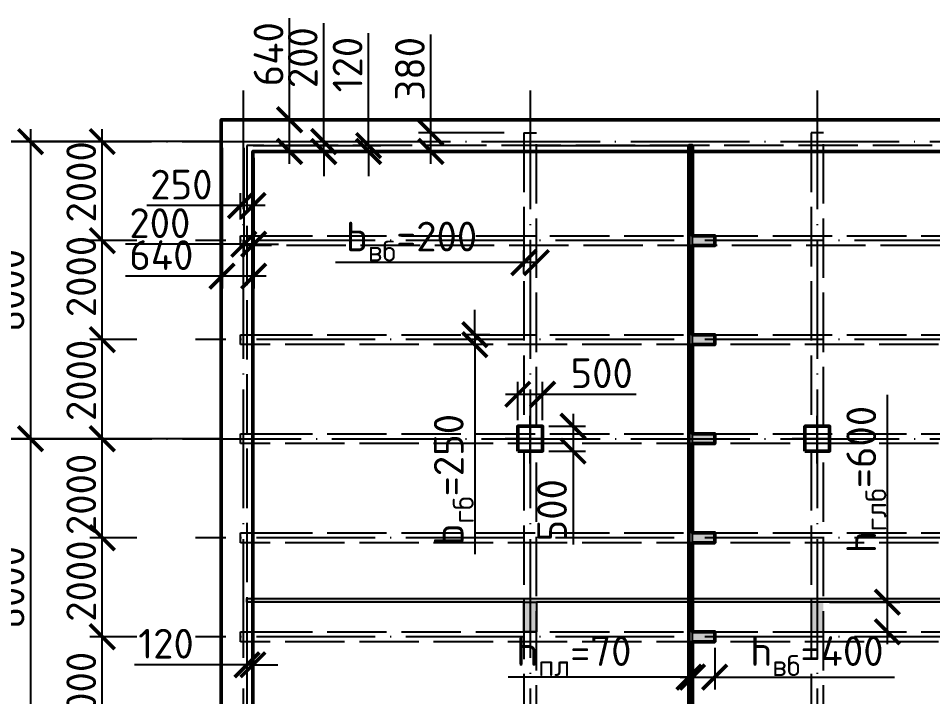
# Model space of a CAD drawing. Header units: millimetres. Extents: x -258556 to -95372, y 16759 to 83599.
# Drawn here: x -127939.7 to -127847.3, y 41875.4 to 41943.9 of the extents above; entities that cross this region are included whole.
import ezdxf

# ---------------------------------------------------------------- set-up
doc = ezdxf.new("R2010")
doc.units = ezdxf.units.MM
doc.header["$LTSCALE"] = 0.5
doc.linetypes.add('ACAD_ISO02W100', pattern=[15, 12, -3])
doc.linetypes.add('ACAD_ISO04W100', pattern=[30, 24, -3, 0, -3])
for name, color, linetype in [('оси', 7, 'ACAD_ISO04W100'), ('размеры', 7, 'Continuous'), ('тонкие', 7, 'Continuous'), ('Штриховка', 7, 'ACAD_ISO02W100')]:
    doc.layers.add(name, color=color, linetype=linetype)
doc.layers.add('ТОЛСТЫЕ', color=1, linetype='Continuous', lineweight=50)
doc.layers.add('ТОНКИЕе', color=7, linetype='Continuous', lineweight=25)
doc.styles.add('Наклонный3.5', font='isocpeur.ttf', dxfattribs={"height": 3})
doc.dimstyles.new('СТРОИТЕЛЬНЫЙ', dxfattribs={"dimtxt": 3.5, "dimasz": 2.5, "dimexe": 1.25, "dimexo": 0.625, "dimtad": 1, "dimdec": 0, "dimlfac": 100, "dimdsep": 46, "dimtxsty": 'Наклонный3.5', "dimblk1": 'ARCHTICK', "dimblk2": 'ARCHTICK', "dimsah": 1, "dimcen": 0, "dimdle": 1.25, "dimadec": 0, "dimazin": 0, "dimtfac": 0.75, "dimtdec": 0, "dimtmove": 0, "dimatfit": 3, "dimldrblk": 'ARCHTICK', "dimfxl": 1, "dimtolj": 1, "dimtzin": 0, "dimarcsym": 0})

# ---------------------------------------------------------------- blocks, each defined once
blk = doc.blocks.new('_ArchTick')
at = {"color": 0, "linetype": 'ByBlock', "const_width": 0.15}
blk.add_lwpolyline([(-0.5, -0.5), (0.5, 0.5)], dxfattribs=at)
blk = doc.blocks.new('*D610')
at = {"layer": 'Defpoints', "color": 0, "transparency": 16777216}
for p in [(-127898.033, 41932.331), (-127890.008, 41932.331), (-127890.008, 41930.431)]:
    blk.add_point(p, dxfattribs=at)
at = {"layer": 'размеры', "color": 0, "lineweight": -2, "transparency": 16777216}
for p, q in [((-127898.033, 41932.331), (-127898.033, 41942.256)), ((-127890.633, 41932.331), (-127899.283, 41932.331)), ((-127898.033, 41929.181), (-127898.033, 41932.331)), ((-127890.633, 41930.431), (-127899.283, 41930.431))]:
    blk.add_line(p, q, dxfattribs=at)
at = {"layer": 'размеры', "color": 0, "lineweight": -2, "transparency": 16777216, "xscale": 2.5, "yscale": 2.5, "zscale": 2.5}
for p, rotation in [((-127898.033, 41932.331), 90), ((-127898.033, 41930.431), 270)]:
    blk.add_blockref('_ArchTick', p, dxfattribs=dict(at, rotation=rotation))
at = {"layer": 'размеры', "color": 0, "transparency": 16777216, "insert": (-127900.158, 41938.781), "char_height": 3, "attachment_point": 5, "rotation": 90, "style": 'Наклонный3.5'}
blk.add_mtext('\\A1;380', dxfattribs=at)
blk = doc.blocks.new('*D611')
at = {"layer": 'Defpoints', "color": 0, "transparency": 16777216}
for p in [(-127919.208, 41933.631), (-127912.306, 41933.631), (-127916.008, 41930.431)]:
    blk.add_point(p, dxfattribs=at)
at = {"layer": 'размеры', "color": 0, "lineweight": -2, "transparency": 16777216}
for p, q in [((-127912.306, 41933.631), (-127912.306, 41943.881)), ((-127918.583, 41933.631), (-127911.056, 41933.631)), ((-127912.306, 41929.181), (-127912.306, 41933.631)), ((-127915.383, 41930.431), (-127911.056, 41930.431))]:
    blk.add_line(p, q, dxfattribs=at)
at = {"layer": 'размеры', "color": 0, "lineweight": -2, "transparency": 16777216, "xscale": 2.5, "yscale": 2.5, "zscale": 2.5}
for p, rotation in [((-127912.306, 41933.631), 90), ((-127912.306, 41930.431), 270)]:
    blk.add_blockref('_ArchTick', p, dxfattribs=dict(at, rotation=rotation))
at = {"layer": 'размеры', "color": 0, "transparency": 16777216, "insert": (-127914.431, 41940.256), "char_height": 3, "attachment_point": 5, "rotation": 90, "style": 'Наклонный3.5'}
blk.add_mtext('\\A1;640', dxfattribs=at)
blk = doc.blocks.new('*D612')
at = {"layer": 'Defpoints', "color": 0, "transparency": 16777216}
for p in [(-127917.008, 41931.431), (-127908.854, 41931.431), (-127915.696, 41930.431)]:
    blk.add_point(p, dxfattribs=at)
at = {"layer": 'размеры', "color": 0, "lineweight": -2, "transparency": 16777216}
for p, q in [((-127908.854, 41931.431), (-127908.854, 41943.381)), ((-127916.383, 41931.431), (-127907.604, 41931.431)), ((-127908.854, 41930.431), (-127908.854, 41931.431)), ((-127915.071, 41930.431), (-127907.604, 41930.431)), ((-127908.854, 41930.431), (-127908.854, 41927.931))]:
    blk.add_line(p, q, dxfattribs=at)
at = {"layer": 'размеры', "color": 0, "lineweight": -2, "transparency": 16777216, "xscale": 2.5, "yscale": 2.5, "zscale": 2.5}
for p, rotation in [((-127908.854, 41931.431), 270), ((-127908.854, 41930.431), 90)]:
    blk.add_blockref('_ArchTick', p, dxfattribs=dict(at, rotation=rotation))
at = {"layer": 'размеры', "color": 0, "transparency": 16777216, "insert": (-127910.979, 41939.906), "char_height": 3, "attachment_point": 5, "rotation": 90, "style": 'Наклонный3.5'}
blk.add_mtext('\\A1;200', dxfattribs=at)
blk = doc.blocks.new('*D613')
at = {"layer": 'Defpoints', "color": 0, "transparency": 16777216}
for p in [(-127917.258, 41924.961), (-127917.258, 41922.931), (-127916.008, 41922.931)]:
    blk.add_point(p, dxfattribs=at)
at = {"layer": 'размеры', "color": 0, "lineweight": -2, "transparency": 16777216}
for p, q in [((-127917.258, 41923.556), (-127917.258, 41926.211)), ((-127916.008, 41923.556), (-127916.008, 41926.211)), ((-127917.258, 41924.961), (-127926.708, 41924.961)), ((-127914.758, 41924.961), (-127917.258, 41924.961))]:
    blk.add_line(p, q, dxfattribs=at)
at = {"layer": 'размеры', "color": 0, "lineweight": -2, "transparency": 16777216, "xscale": 2.5, "yscale": 2.5, "zscale": 2.5, "rotation": 180}
blk.add_blockref('_ArchTick', (-127917.258, 41924.961), dxfattribs=at)
at = {"layer": 'размеры', "color": 0, "lineweight": -2, "transparency": 16777216, "xscale": 2.5, "yscale": 2.5, "zscale": 2.5}
blk.add_blockref('_ArchTick', (-127916.008, 41924.961), dxfattribs=at)
at = {"layer": 'размеры', "color": 0, "transparency": 16777216, "insert": (-127923.233, 41927.086), "char_height": 3, "attachment_point": 5, "style": 'Наклонный3.5'}
blk.add_mtext('\\A1;250', dxfattribs=at)
blk = doc.blocks.new('*D614')
at = {"layer": 'Defpoints', "color": 0, "transparency": 16777216}
for p in [(-127916.932, 41931.431), (-127915.932, 41930.431), (-127916.932, 41921.07)]:
    blk.add_point(p, dxfattribs=at)
at = {"layer": 'размеры', "color": 0, "lineweight": -2, "transparency": 16777216}
for p, q in [((-127916.932, 41930.806), (-127916.932, 41919.82)), ((-127915.932, 41929.806), (-127915.932, 41919.82)), ((-127916.932, 41921.07), (-127928.882, 41921.07)), ((-127915.932, 41921.07), (-127916.932, 41921.07)), ((-127915.932, 41921.07), (-127913.432, 41921.07))]:
    blk.add_line(p, q, dxfattribs=at)
at = {"layer": 'размеры', "color": 0, "lineweight": -2, "transparency": 16777216, "xscale": 2.5, "yscale": 2.5, "zscale": 2.5}
blk.add_blockref('_ArchTick', (-127916.932, 41921.07), dxfattribs=at)
at = {"layer": 'размеры', "color": 0, "lineweight": -2, "transparency": 16777216, "xscale": 2.5, "yscale": 2.5, "zscale": 2.5, "rotation": 180}
blk.add_blockref('_ArchTick', (-127915.932, 41921.07), dxfattribs=at)
at = {"layer": 'размеры', "color": 0, "transparency": 16777216, "insert": (-127925.407, 41923.195), "char_height": 3, "attachment_point": 5, "style": 'Наклонный3.5'}
blk.add_mtext('\\A1;200', dxfattribs=at)
blk = doc.blocks.new('*D615')
at = {"layer": 'Defpoints', "color": 0, "transparency": 16777216}
for p in [(-127919.132, 41931.431), (-127915.932, 41930.431), (-127919.132, 41917.842)]:
    blk.add_point(p, dxfattribs=at)
at = {"layer": 'размеры', "color": 0, "lineweight": -2, "transparency": 16777216}
for p, q in [((-127919.132, 41930.806), (-127919.132, 41916.592)), ((-127915.932, 41929.806), (-127915.932, 41916.592)), ((-127919.132, 41917.842), (-127928.882, 41917.842)), ((-127914.682, 41917.842), (-127919.132, 41917.842))]:
    blk.add_line(p, q, dxfattribs=at)
at = {"layer": 'размеры', "color": 0, "lineweight": -2, "transparency": 16777216, "xscale": 2.5, "yscale": 2.5, "zscale": 2.5, "rotation": 180}
blk.add_blockref('_ArchTick', (-127919.132, 41917.842), dxfattribs=at)
at = {"layer": 'размеры', "color": 0, "lineweight": -2, "transparency": 16777216, "xscale": 2.5, "yscale": 2.5, "zscale": 2.5}
blk.add_blockref('_ArchTick', (-127915.932, 41917.842), dxfattribs=at)
at = {"layer": 'размеры', "color": 0, "transparency": 16777216, "insert": (-127925.257, 41919.967), "char_height": 3, "attachment_point": 5, "style": 'Наклонный3.5'}
blk.add_mtext('\\A1;640', dxfattribs=at)
blk = doc.blocks.new('*D616')
at = {"layer": 'Defpoints', "color": 0, "transparency": 16777216}
for p in [(-127886.758, 41905.92), (-127889.258, 41902.681), (-127886.758, 41902.681)]:
    blk.add_point(p, dxfattribs=at)
at = {"layer": 'размеры', "color": 0, "lineweight": -2, "transparency": 16777216}
for p, q in [((-127889.258, 41903.306), (-127889.258, 41907.17)), ((-127886.758, 41903.306), (-127886.758, 41907.17)), ((-127890.508, 41905.92), (-127886.758, 41905.92)), ((-127886.758, 41905.92), (-127877.308, 41905.92))]:
    blk.add_line(p, q, dxfattribs=at)
at = {"layer": 'размеры', "color": 0, "lineweight": -2, "transparency": 16777216, "xscale": 2.5, "yscale": 2.5, "zscale": 2.5, "rotation": 180}
blk.add_blockref('_ArchTick', (-127889.258, 41905.92), dxfattribs=at)
at = {"layer": 'размеры', "color": 0, "lineweight": -2, "transparency": 16777216, "xscale": 2.5, "yscale": 2.5, "zscale": 2.5}
blk.add_blockref('_ArchTick', (-127886.758, 41905.92), dxfattribs=at)
at = {"layer": 'размеры', "color": 0, "transparency": 16777216, "insert": (-127880.783, 41908.045), "char_height": 3, "attachment_point": 5, "style": 'Наклонный3.5'}
blk.add_mtext('\\A1;500', dxfattribs=at)
blk = doc.blocks.new('*D617')
at = {"layer": 'Defpoints', "color": 0, "transparency": 16777216}
for p in [(-127886.758, 41902.681), (-127886.758, 41900.181), (-127883.671, 41900.181)]:
    blk.add_point(p, dxfattribs=at)
at = {"layer": 'размеры', "color": 0, "lineweight": -2, "transparency": 16777216}
for p, q in [((-127883.671, 41903.931), (-127883.671, 41900.181)), ((-127886.133, 41902.681), (-127882.421, 41902.681)), ((-127886.133, 41900.181), (-127882.421, 41900.181)), ((-127883.671, 41900.181), (-127883.671, 41890.731))]:
    blk.add_line(p, q, dxfattribs=at)
at = {"layer": 'размеры', "color": 0, "lineweight": -2, "transparency": 16777216, "xscale": 2.5, "yscale": 2.5, "zscale": 2.5}
for p, rotation in [((-127883.671, 41902.681), 90), ((-127883.671, 41900.181), 270)]:
    blk.add_blockref('_ArchTick', p, dxfattribs=dict(at, rotation=rotation))
at = {"layer": 'размеры', "color": 0, "transparency": 16777216, "insert": (-127885.796, 41894.206), "char_height": 3, "attachment_point": 5, "rotation": 90, "style": 'Наклонный3.5'}
blk.add_mtext('\\A1;500', dxfattribs=at)
blk = doc.blocks.new('*D623')
at = {"layer": 'Defpoints', "color": 0, "transparency": 16777216}
for p in [(-127948.318, 41931.431), (-127948.313, 41901.431), (-127938.469, 41901.431)]:
    blk.add_point(p, dxfattribs=at)
at = {"layer": 'размеры', "color": 0, "lineweight": -2, "transparency": 16777216}
for p, q in [((-127938.469, 41932.681), (-127938.469, 41900.181)), ((-127947.693, 41931.431), (-127937.219, 41931.431)), ((-127947.688, 41901.431), (-127937.219, 41901.431))]:
    blk.add_line(p, q, dxfattribs=at)
at = {"layer": 'размеры', "color": 0, "lineweight": -2, "transparency": 16777216, "xscale": 2.5, "yscale": 2.5, "zscale": 2.5}
for p, rotation in [((-127938.469, 41931.431), 90), ((-127938.469, 41901.431), 270)]:
    blk.add_blockref('_ArchTick', p, dxfattribs=dict(at, rotation=rotation))
at = {"layer": 'размеры', "color": 0, "transparency": 16777216, "insert": (-127940.594, 41916.431), "char_height": 3, "attachment_point": 5, "rotation": 90, "style": 'Наклонный3.5'}
blk.add_mtext('\\A1;6000', dxfattribs=at)
blk = doc.blocks.new('*D624')
at = {"layer": 'Defpoints', "color": 0, "transparency": 16777216}
for p in [(-127948.313, 41901.431), (-127948.311, 41871.431), (-127938.469, 41871.431)]:
    blk.add_point(p, dxfattribs=at)
at = {"layer": 'размеры', "color": 0, "lineweight": -2, "transparency": 16777216}
for p, q in [((-127938.469, 41902.681), (-127938.469, 41870.181)), ((-127947.688, 41901.431), (-127937.219, 41901.431)), ((-127947.686, 41871.431), (-127937.219, 41871.431))]:
    blk.add_line(p, q, dxfattribs=at)
at = {"layer": 'размеры', "color": 0, "lineweight": -2, "transparency": 16777216, "xscale": 2.5, "yscale": 2.5, "zscale": 2.5}
for p, rotation in [((-127938.469, 41901.431), 90), ((-127938.469, 41871.431), 270)]:
    blk.add_blockref('_ArchTick', p, dxfattribs=dict(at, rotation=rotation))
at = {"layer": 'размеры', "color": 0, "transparency": 16777216, "insert": (-127940.594, 41886.431), "char_height": 3, "attachment_point": 5, "rotation": 90, "style": 'Наклонный3.5'}
blk.add_mtext('\\A1;6000', dxfattribs=at)
blk = doc.blocks.new('*D627')
at = {"layer": 'Defpoints', "color": 0, "transparency": 16777216}
for p in [(-127887.383, 41919.209), (-127888.633, 41917.506), (-127887.383, 41917.506)]:
    blk.add_point(p, dxfattribs=at)
at = {"layer": 'размеры', "color": 0, "lineweight": -2, "transparency": 16777216}
for p, q in [((-127888.633, 41918.131), (-127888.633, 41920.459)), ((-127887.383, 41918.131), (-127887.383, 41920.459)), ((-127888.633, 41919.209), (-127907.658, 41919.209)), ((-127887.383, 41919.209), (-127889.883, 41919.209))]:
    blk.add_line(p, q, dxfattribs=at)
at = {"layer": 'размеры', "color": 0, "lineweight": -2, "transparency": 16777216, "xscale": 2.5, "yscale": 2.5, "zscale": 2.5, "rotation": 180}
blk.add_blockref('_ArchTick', (-127888.633, 41919.209), dxfattribs=at)
at = {"layer": 'размеры', "color": 0, "lineweight": -2, "transparency": 16777216, "xscale": 2.5, "yscale": 2.5, "zscale": 2.5}
blk.add_blockref('_ArchTick', (-127887.383, 41919.209), dxfattribs=at)
at = {"layer": 'размеры', "color": 0, "transparency": 16777216, "insert": (-127899.983, 41921.334), "char_height": 3, "attachment_point": 5, "style": 'Наклонный3.5'}
blk.add_mtext('\\A1;b{\\H0.7x;\\S^ вб;}=200', dxfattribs=at)
blk = doc.blocks.new('*D628')
at = {"layer": 'Defpoints', "color": 0, "transparency": 16777216}
for p in [(-127893.593, 41911.931), (-127891.468, 41911.931), (-127891.468, 41910.931)]:
    blk.add_point(p, dxfattribs=at)
at = {"layer": 'размеры', "color": 0, "lineweight": -2, "transparency": 16777216}
for p, q in [((-127893.593, 41911.931), (-127893.593, 41914.431)), ((-127892.093, 41911.931), (-127894.843, 41911.931)), ((-127893.593, 41911.931), (-127893.593, 41910.931)), ((-127892.093, 41910.931), (-127894.843, 41910.931)), ((-127893.593, 41910.931), (-127893.593, 41889.785))]:
    blk.add_line(p, q, dxfattribs=at)
at = {"layer": 'размеры', "color": 0, "lineweight": -2, "transparency": 16777216, "xscale": 2.5, "yscale": 2.5, "zscale": 2.5}
for p, rotation in [((-127893.593, 41911.931), 270), ((-127893.593, 41910.931), 90)]:
    blk.add_blockref('_ArchTick', p, dxfattribs=dict(at, rotation=rotation))
at = {"layer": 'размеры', "color": 0, "transparency": 16777216, "insert": (-127895.718, 41897.285), "char_height": 3, "attachment_point": 5, "rotation": 90, "style": 'Наклонный3.5'}
blk.add_mtext('\\A1;b{\\H0.7x;\\S^ гб;}=250', dxfattribs=at)
blk = doc.blocks.new('*D629')
at = {"layer": 'Defpoints', "color": 0, "transparency": 16777216}
for p in [(-127871.616, 41880.931), (-127869.366, 41880.931), (-127869.366, 41877.35)]:
    blk.add_point(p, dxfattribs=at)
at = {"layer": 'размеры', "color": 0, "lineweight": -2, "transparency": 16777216}
for p, q in [((-127871.616, 41880.306), (-127871.616, 41876.1)), ((-127869.366, 41880.306), (-127869.366, 41876.1)), ((-127872.866, 41877.35), (-127869.366, 41877.35)), ((-127869.366, 41877.35), (-127851.216, 41877.35))]:
    blk.add_line(p, q, dxfattribs=at)
at = {"layer": 'размеры', "color": 0, "lineweight": -2, "transparency": 16777216, "xscale": 2.5, "yscale": 2.5, "zscale": 2.5, "rotation": 180}
blk.add_blockref('_ArchTick', (-127871.616, 41877.35), dxfattribs=at)
at = {"layer": 'размеры', "color": 0, "lineweight": -2, "transparency": 16777216, "xscale": 2.5, "yscale": 2.5, "zscale": 2.5}
blk.add_blockref('_ArchTick', (-127869.366, 41877.35), dxfattribs=at)
at = {"layer": 'размеры', "color": 0, "transparency": 16777216, "insert": (-127859.041, 41879.475), "char_height": 3, "attachment_point": 5, "style": 'Наклонный3.5'}
blk.add_mtext('\\A1;h{\\H0.7x;\\S^ вб;}=400', dxfattribs=at)
blk = doc.blocks.new('*D630')
at = {"layer": 'Defpoints', "color": 0, "transparency": 16777216}
for p in [(-127871.966, 41877.35), (-127871.966, 41877.35), (-127871.616, 41877.35)]:
    blk.add_point(p, dxfattribs=at)
at = {"layer": 'размеры', "color": 0, "lineweight": -2, "transparency": 16777216}
for p, q in [((-127871.966, 41877.975), (-127871.966, 41878.6)), ((-127871.616, 41877.975), (-127871.616, 41878.6)), ((-127871.966, 41877.35), (-127890.216, 41877.35)), ((-127871.616, 41877.35), (-127871.966, 41877.35)), ((-127871.616, 41877.35), (-127869.116, 41877.35))]:
    blk.add_line(p, q, dxfattribs=at)
at = {"layer": 'размеры', "color": 0, "lineweight": -2, "transparency": 16777216, "xscale": 2.5, "yscale": 2.5, "zscale": 2.5}
blk.add_blockref('_ArchTick', (-127871.966, 41877.35), dxfattribs=at)
at = {"layer": 'размеры', "color": 0, "lineweight": -2, "transparency": 16777216, "xscale": 2.5, "yscale": 2.5, "zscale": 2.5, "rotation": 180}
blk.add_blockref('_ArchTick', (-127871.616, 41877.35), dxfattribs=at)
at = {"layer": 'размеры', "color": 0, "transparency": 16777216, "insert": (-127883.591, 41879.475), "char_height": 3, "attachment_point": 5, "style": 'Наклонный3.5'}
blk.add_mtext('\\A1;h{\\H0.7x;\\S^ пл;}=70', dxfattribs=at)
blk = doc.blocks.new('*D631')
at = {"layer": 'Defpoints', "color": 0, "transparency": 16777216}
for p in [(-127931.223, 41881.431), (-127929.721, 41881.431), (-127927.114, 41871.431)]:
    blk.add_point(p, dxfattribs=at)
at = {"layer": 'размеры', "color": 0, "lineweight": -2, "transparency": 16777216}
for p, q in [((-127931.223, 41870.181), (-127931.223, 41882.681)), ((-127930.346, 41881.431), (-127932.473, 41881.431)), ((-127927.739, 41871.431), (-127932.473, 41871.431))]:
    blk.add_line(p, q, dxfattribs=at)
at = {"layer": 'размеры', "color": 0, "lineweight": -2, "transparency": 16777216, "xscale": 2.5, "yscale": 2.5, "zscale": 2.5}
for p, rotation in [((-127931.223, 41881.431), 90), ((-127931.223, 41871.431), 270)]:
    blk.add_blockref('_ArchTick', p, dxfattribs=dict(at, rotation=rotation))
at = {"layer": 'размеры', "color": 0, "transparency": 16777216, "insert": (-127933.348, 41875.806), "char_height": 3, "attachment_point": 5, "rotation": 90, "style": 'Наклонный3.5'}
blk.add_mtext('\\A1;2000', dxfattribs=at)
blk = doc.blocks.new('*D632')
at = {"layer": 'Defpoints', "color": 0, "transparency": 16777216}
for p in [(-127931.223, 41891.431), (-127929.721, 41891.431), (-127927.114, 41881.431)]:
    blk.add_point(p, dxfattribs=at)
at = {"layer": 'размеры', "color": 0, "lineweight": -2, "transparency": 16777216}
for p, q in [((-127931.223, 41880.181), (-127931.223, 41892.681)), ((-127930.346, 41891.431), (-127932.473, 41891.431)), ((-127927.739, 41881.431), (-127932.473, 41881.431))]:
    blk.add_line(p, q, dxfattribs=at)
at = {"layer": 'размеры', "color": 0, "lineweight": -2, "transparency": 16777216, "xscale": 2.5, "yscale": 2.5, "zscale": 2.5}
for p, rotation in [((-127931.223, 41891.431), 90), ((-127931.223, 41881.431), 270)]:
    blk.add_blockref('_ArchTick', p, dxfattribs=dict(at, rotation=rotation))
at = {"layer": 'размеры', "color": 0, "transparency": 16777216, "insert": (-127933.348, 41887.055), "char_height": 3, "attachment_point": 5, "rotation": 90, "style": 'Наклонный3.5'}
blk.add_mtext('\\A1;2000', dxfattribs=at)
blk = doc.blocks.new('*D633')
at = {"layer": 'Defpoints', "color": 0, "transparency": 16777216}
for p in [(-127931.223, 41901.431), (-127929.721, 41901.431), (-127927.114, 41891.431)]:
    blk.add_point(p, dxfattribs=at)
at = {"layer": 'размеры', "color": 0, "lineweight": -2, "transparency": 16777216}
for p, q in [((-127931.223, 41890.181), (-127931.223, 41902.681)), ((-127930.346, 41901.431), (-127932.473, 41901.431)), ((-127927.739, 41891.431), (-127932.473, 41891.431))]:
    blk.add_line(p, q, dxfattribs=at)
at = {"layer": 'размеры', "color": 0, "lineweight": -2, "transparency": 16777216, "xscale": 2.5, "yscale": 2.5, "zscale": 2.5}
for p, rotation in [((-127931.223, 41901.431), 90), ((-127931.223, 41891.431), 270)]:
    blk.add_blockref('_ArchTick', p, dxfattribs=dict(at, rotation=rotation))
at = {"layer": 'размеры', "color": 0, "transparency": 16777216, "insert": (-127933.348, 41895.806), "char_height": 3, "attachment_point": 5, "rotation": 90, "style": 'Наклонный3.5'}
blk.add_mtext('\\A1;2000', dxfattribs=at)
blk = doc.blocks.new('*D634')
at = {"layer": 'Defpoints', "color": 0, "transparency": 16777216}
for p in [(-127931.223, 41911.431), (-127929.721, 41911.431), (-127927.114, 41901.431)]:
    blk.add_point(p, dxfattribs=at)
at = {"layer": 'размеры', "color": 0, "lineweight": -2, "transparency": 16777216}
for p, q in [((-127931.223, 41900.181), (-127931.223, 41912.681)), ((-127930.346, 41911.431), (-127932.473, 41911.431)), ((-127927.739, 41901.431), (-127932.473, 41901.431))]:
    blk.add_line(p, q, dxfattribs=at)
at = {"layer": 'размеры', "color": 0, "lineweight": -2, "transparency": 16777216, "xscale": 2.5, "yscale": 2.5, "zscale": 2.5}
for p, rotation in [((-127931.223, 41911.431), 90), ((-127931.223, 41901.431), 270)]:
    blk.add_blockref('_ArchTick', p, dxfattribs=dict(at, rotation=rotation))
at = {"layer": 'размеры', "color": 0, "transparency": 16777216, "insert": (-127933.348, 41907.319), "char_height": 3, "attachment_point": 5, "rotation": 90, "style": 'Наклонный3.5'}
blk.add_mtext('\\A1;2000', dxfattribs=at)
blk = doc.blocks.new('*D635')
at = {"layer": 'Defpoints', "color": 0, "transparency": 16777216}
for p in [(-127931.223, 41921.431), (-127929.721, 41921.431), (-127927.114, 41911.431)]:
    blk.add_point(p, dxfattribs=at)
at = {"layer": 'размеры', "color": 0, "lineweight": -2, "transparency": 16777216}
for p, q in [((-127931.223, 41910.181), (-127931.223, 41922.681)), ((-127930.346, 41921.431), (-127932.473, 41921.431)), ((-127927.739, 41911.431), (-127932.473, 41911.431))]:
    blk.add_line(p, q, dxfattribs=at)
at = {"layer": 'размеры', "color": 0, "lineweight": -2, "transparency": 16777216, "xscale": 2.5, "yscale": 2.5, "zscale": 2.5}
for p, rotation in [((-127931.223, 41921.431), 90), ((-127931.223, 41911.431), 270)]:
    blk.add_blockref('_ArchTick', p, dxfattribs=dict(at, rotation=rotation))
at = {"layer": 'размеры', "color": 0, "transparency": 16777216, "insert": (-127933.348, 41917.807), "char_height": 3, "attachment_point": 5, "rotation": 90, "style": 'Наклонный3.5'}
blk.add_mtext('\\A1;2000', dxfattribs=at)
blk = doc.blocks.new('*D636')
at = {"layer": 'Defpoints', "color": 0, "transparency": 16777216}
for p in [(-127931.223, 41931.431), (-127929.721, 41931.431), (-127927.114, 41921.431)]:
    blk.add_point(p, dxfattribs=at)
at = {"layer": 'размеры', "color": 0, "lineweight": -2, "transparency": 16777216}
for p, q in [((-127931.223, 41920.181), (-127931.223, 41932.681)), ((-127930.346, 41931.431), (-127932.473, 41931.431)), ((-127927.739, 41921.431), (-127932.473, 41921.431))]:
    blk.add_line(p, q, dxfattribs=at)
at = {"layer": 'размеры', "color": 0, "lineweight": -2, "transparency": 16777216, "xscale": 2.5, "yscale": 2.5, "zscale": 2.5}
for p, rotation in [((-127931.223, 41931.431), 90), ((-127931.223, 41921.431), 270)]:
    blk.add_blockref('_ArchTick', p, dxfattribs=dict(at, rotation=rotation))
at = {"layer": 'размеры', "color": 0, "transparency": 16777216, "insert": (-127933.348, 41927.362), "char_height": 3, "attachment_point": 5, "rotation": 90, "style": 'Наклонный3.5'}
blk.add_mtext('\\A1;2000', dxfattribs=at)
blk = doc.blocks.new('*D650')
at = {"layer": 'Defpoints', "color": 0, "transparency": 16777216}
for p in [(-127858.383, 41884.931), (-127851.928, 41884.931), (-127858.383, 41881.931)]:
    blk.add_point(p, dxfattribs=at)
at = {"layer": 'размеры', "color": 0, "lineweight": -2, "transparency": 16777216}
for p, q in [((-127851.928, 41884.931), (-127851.928, 41905.852)), ((-127857.758, 41884.931), (-127850.678, 41884.931)), ((-127851.928, 41880.681), (-127851.928, 41884.931)), ((-127857.758, 41881.931), (-127850.678, 41881.931))]:
    blk.add_line(p, q, dxfattribs=at)
at = {"layer": 'размеры', "color": 0, "lineweight": -2, "transparency": 16777216, "xscale": 2.5, "yscale": 2.5, "zscale": 2.5}
for p, rotation in [((-127851.928, 41884.931), 90), ((-127851.928, 41881.931), 270)]:
    blk.add_blockref('_ArchTick', p, dxfattribs=dict(at, rotation=rotation))
at = {"layer": 'размеры', "color": 0, "transparency": 16777216, "insert": (-127854.053, 41897.302), "char_height": 3, "attachment_point": 5, "rotation": 90, "style": 'Наклонный3.5'}
blk.add_mtext('\\A1;h{\\H0.7x;\\S^ глб;}=600', dxfattribs=at)
blk = doc.blocks.new('*D651')
at = {"layer": 'Defpoints', "color": 0, "transparency": 16777216}
for p in [(-127916.608, 41880.931), (-127916.008, 41880.931), (-127916.608, 41878.604)]:
    blk.add_point(p, dxfattribs=at)
at = {"layer": 'размеры', "color": 0, "lineweight": -2, "transparency": 16777216}
for p, q in [((-127916.608, 41880.306), (-127916.608, 41877.354)), ((-127916.008, 41880.306), (-127916.008, 41877.354)), ((-127916.608, 41878.604), (-127927.958, 41878.604)), ((-127916.008, 41878.604), (-127916.608, 41878.604)), ((-127916.008, 41878.604), (-127913.508, 41878.604))]:
    blk.add_line(p, q, dxfattribs=at)
at = {"layer": 'размеры', "color": 0, "lineweight": -2, "transparency": 16777216, "xscale": 2.5, "yscale": 2.5, "zscale": 2.5}
blk.add_blockref('_ArchTick', (-127916.608, 41878.604), dxfattribs=at)
at = {"layer": 'размеры', "color": 0, "lineweight": -2, "transparency": 16777216, "xscale": 2.5, "yscale": 2.5, "zscale": 2.5, "rotation": 180}
blk.add_blockref('_ArchTick', (-127916.008, 41878.604), dxfattribs=at)
at = {"layer": 'размеры', "color": 0, "transparency": 16777216, "insert": (-127924.783, 41880.729), "char_height": 3, "attachment_point": 5, "style": 'Наклонный3.5'}
blk.add_mtext('\\A1;120', dxfattribs=at)
blk = doc.blocks.new('*D652')
at = {"layer": 'Defpoints', "color": 0, "transparency": 16777216}
for p in [(-127916.608, 41931.031), (-127904.328, 41931.031), (-127916.008, 41930.431)]:
    blk.add_point(p, dxfattribs=at)
at = {"layer": 'размеры', "color": 0, "lineweight": -2, "transparency": 16777216}
for p, q in [((-127904.328, 41931.031), (-127904.328, 41942.381)), ((-127915.983, 41931.031), (-127903.078, 41931.031)), ((-127904.328, 41930.431), (-127904.328, 41931.031)), ((-127915.383, 41930.431), (-127903.078, 41930.431)), ((-127904.328, 41930.431), (-127904.328, 41927.931))]:
    blk.add_line(p, q, dxfattribs=at)
at = {"layer": 'размеры', "color": 0, "lineweight": -2, "transparency": 16777216, "xscale": 2.5, "yscale": 2.5, "zscale": 2.5}
for p, rotation in [((-127904.328, 41931.031), 270), ((-127904.328, 41930.431), 90)]:
    blk.add_blockref('_ArchTick', p, dxfattribs=dict(at, rotation=rotation))
at = {"layer": 'размеры', "color": 0, "transparency": 16777216, "insert": (-127906.453, 41939.206), "char_height": 3, "attachment_point": 5, "rotation": 90, "style": 'Наклонный3.5'}
blk.add_mtext('\\A1;120', dxfattribs=at)

msp = doc.modelspace()

# ---------------------------------------------------------------- hatches: boundary and pattern name
at = {"layer": 'тонкие', "transparency": 33554687}
h = msp.add_hatch(color=7, dxfattribs=at)
h.dxf.hatch_style = 1
h.paths.add_polyline_path([(-127871.6163, 41872.43117), (-127871.9663, 41872.43117), (-127871.9663, 41871.83117), (-127871.6163, 41871.83117)])
h.paths.add_polyline_path([(-127871.6163, 41930.43117), (-127871.9663, 41930.43117), (-127871.9663, 41872.43117), (-127871.6163, 41872.43117)])
h.paths.add_polyline_path([(-127871.6163, 41881.93117), (-127871.6163, 41880.93117), (-127869.3663, 41880.93117), (-127869.3663, 41881.93117)])
h.paths.add_polyline_path([(-127871.6163, 41891.93117), (-127871.6163, 41890.93117), (-127869.3663, 41890.93117), (-127869.3663, 41891.93117)])
h.paths.add_polyline_path([(-127869.3663, 41900.93117), (-127869.3663, 41901.43117), (-127871.6163, 41901.43117), (-127871.6163, 41900.93117)])
h.paths.add_polyline_path([(-127869.3663, 41901.43117), (-127869.3663, 41901.93117), (-127871.6163, 41901.93117), (-127871.6163, 41901.43117)])
h.paths.add_polyline_path([(-127869.3663, 41910.93117), (-127869.3663, 41911.93117), (-127871.6163, 41911.93117), (-127871.6163, 41910.93117)])
h.paths.add_polyline_path([(-127869.3663, 41920.93117), (-127869.3663, 41921.93117), (-127871.6163, 41921.93117), (-127871.6163, 41920.93117)])
h.paths.add_polyline_path([(-127871.6163, 41931.03117), (-127871.9663, 41931.03117), (-127871.9663, 41930.43117), (-127871.6163, 41930.43117)])
h = msp.add_hatch(color=7, dxfattribs=at)
h.dxf.hatch_style = 1
h.paths.add_polyline_path([(-127773.00803, 41885.28117), (-127773.00803, 41884.93117), (-127772.40803, 41884.93117), (-127772.40803, 41885.28117)])
h.paths.add_polyline_path([(-127773.46577, 41885.28117), (-127916.00803, 41885.28117), (-127916.00803, 41884.93117), (-127888.63303, 41884.93117), (-127887.38303, 41884.93117), (-127773.00803, 41884.93117), (-127773.00803, 41885.28117)])
h.paths.add_polyline_path([(-127916.60803, 41885.28117), (-127916.60803, 41884.93117), (-127916.00803, 41884.93117), (-127916.00803, 41885.28117)])
h.paths.add_polyline_path([(-127888.63303, 41881.93117), (-127887.38303, 41881.93117), (-127887.38303, 41884.93117), (-127888.63303, 41884.93117)])
h.paths.add_polyline_path([(-127888.00803, 41881.93117), (-127887.38303, 41881.93117), (-127887.38303, 41884.93117), (-127888.00803, 41884.93117)], flags=17)
h = msp.add_hatch(color=7, dxfattribs=at)
h.dxf.hatch_style = 1
h.paths.add_polyline_path([(-127887.38303, 41884.93117), (-127888.63303, 41884.93117), (-127888.63303, 41881.93117), (-127887.38303, 41881.93117)])
h = msp.add_hatch(color=7, dxfattribs=at)
h.dxf.hatch_style = 1
h.paths.add_polyline_path([(-127887.38303, 41884.93117), (-127888.00803, 41884.93117), (-127888.00803, 41881.93117), (-127887.38303, 41881.93117)])
h = msp.add_hatch(color=7, dxfattribs=at)
h.dxf.hatch_style = 1
h.paths.add_polyline_path([(-127858.38303, 41884.93117), (-127859.63303, 41884.93117), (-127859.63303, 41881.93117), (-127858.38303, 41881.93117)])
h = msp.add_hatch(color=7, dxfattribs=at)
h.dxf.hatch_style = 1
h.paths.add_polyline_path([(-127858.38303, 41884.93117), (-127859.00803, 41884.93117), (-127859.00803, 41881.93117), (-127858.38303, 41881.93117)])

# ---------------------------------------------------------------- linework, layer by layer
at = {"layer": 'оси', "color": 7}
for points in [[(-127917.00803, 41936.59989), (-127917.00803, 41855.66264)], [(-127888.00803, 41936.59989), (-127888.00803, 41855.66264)], [(-127888.00803, 41936.59989), (-127888.00803, 41855.66264)], [(-127859.00803, 41936.59989), (-127859.00803, 41855.66264)], [(-127859.00803, 41936.59989), (-127859.00803, 41855.66264)], [(-127938.23849, 41931.43117), (-127765.82005, 41931.43117)], [(-127771.75803, 41921.43117), (-127767.75803, 41921.43117), (-127921.81449, 41921.43117)], [(-127771.75803, 41911.43117), (-127767.75803, 41911.43117), (-127921.81449, 41911.43117)], [(-127938.23311, 41901.43117), (-127765.82005, 41901.43117)], [(-127771.75803, 41891.43117), (-127767.75803, 41891.43117), (-127921.81449, 41891.43117)], [(-127771.75803, 41881.43117), (-127767.75803, 41881.43117), (-127921.81449, 41881.43117)]]:
    msp.add_lwpolyline(points, dxfattribs=at)
at = {"layer": 'ТОЛСТЫЕ', "color": 7}
for points in [[(-127919.20803, 41871.43117), (-127919.20803, 41871.43117), (-127919.20803, 41931.43117), (-127919.20803, 41933.63117), (-127772.00803, 41933.63117), (-127769.80803, 41933.63117), (-127770.00049, 41871.43117), (-127770.00049, 41869.23117), (-127919.20803, 41869.23117), (-127919.20803, 41871.43117)], [(-127871.9663, 41871.83117), (-127871.9663, 41931.03117), (-127871.6163, 41931.03117), (-127871.6163, 41921.93117), (-127869.3663, 41921.93117), (-127869.3663, 41920.93117), (-127871.6163, 41920.93117), (-127871.6163, 41911.93117), (-127869.3663, 41911.93117), (-127869.3663, 41910.93117), (-127871.6163, 41910.93117), (-127871.6163, 41901.93117), (-127869.3663, 41901.93117), (-127869.3663, 41900.93117), (-127871.6163, 41900.93117), (-127871.6163, 41891.93117), (-127869.3663, 41891.93117), (-127869.3663, 41890.93117), (-127871.6163, 41890.93117), (-127871.6163, 41881.93117), (-127869.3663, 41881.93117), (-127869.3663, 41880.93117), (-127871.6163, 41880.93117), (-127871.6163, 41871.83117)], [(-127916.00803, 41872.43117), (-127916.00803, 41872.43117), (-127916.00803, 41930.43117), (-127916.00803, 41930.43117), (-127773.00803, 41930.43117), (-127773.00803, 41930.43117), (-127773.00803, 41930.43117), (-127773.00803, 41872.43117), (-127773.00803, 41872.43117), (-127773.00803, 41872.43117), (-127916.00803, 41872.43117)], [(-127889.25803, 41900.18117), (-127889.25803, 41902.68117), (-127886.75803, 41902.68117), (-127886.75803, 41900.18117), (-127889.25803, 41900.18117)], [(-127860.25803, 41900.18117), (-127860.25803, 41902.68117), (-127857.75803, 41902.68117), (-127857.75803, 41900.18117), (-127860.25803, 41900.18117)]]:
    msp.add_lwpolyline(points, dxfattribs=at)
at = {"layer": 'ТОНКИЕе', "color": 7}
for points in [[(-127888.63303, 41932.33117), (-127887.38303, 41932.33117)], [(-127888.00803, 41932.33117), (-127888.00803, 41931.85275)], [(-127919.20803, 41931.43117), (-127949.92985, 41931.43117)], [(-127887.38303, 41931.03117), (-127871.9663, 41931.03117), (-127871.9663, 41871.83117)], [(-127871.9663, 41871.83117), (-127871.6163, 41871.83117), (-127871.6163, 41931.03117)], [(-127871.6163, 41921.93117), (-127869.3663, 41921.93117), (-127869.3663, 41920.93117)], [(-127871.6163, 41911.93117), (-127869.3663, 41911.93117), (-127869.3663, 41910.93117)], [(-127888.00803, 41900.18117), (-127888.00803, 41898.93877), (-127888.00803, 41903.74149)], [(-127859.00803, 41900.18117), (-127859.00803, 41898.93877), (-127859.00803, 41903.74149)], [(-127919.20803, 41901.43117), (-127949.94374, 41901.43117)], [(-127886.82803, 41901.43117), (-127890.52914, 41901.43117), (-127885.48693, 41901.43117)], [(-127871.6163, 41901.93117), (-127869.3663, 41901.93117), (-127869.3663, 41900.93117)], [(-127857.82803, 41901.43117), (-127861.52914, 41901.43117), (-127856.48693, 41901.43117)], [(-127871.6163, 41891.93117), (-127869.3663, 41891.93117), (-127869.3663, 41890.93117)], [(-127887.38303, 41881.93117), (-127888.63303, 41881.93117), (-127888.63303, 41884.93117), (-127887.38303, 41884.93117), (-127887.38303, 41881.93117), (-127888.63303, 41881.93117), (-127888.63303, 41884.93117), (-127916.00803, 41884.93117), (-127916.60803, 41884.93117), (-127916.60803, 41885.28117), (-127773.46577, 41885.28117), (-127772.46577, 41885.28117), (-127772.41577, 41885.28117), (-127772.40803, 41885.28117), (-127772.40803, 41885.28117), (-127772.40803, 41884.93117), (-127887.38303, 41884.93117)], [(-127871.6163, 41881.93117), (-127869.3663, 41881.93117), (-127869.3663, 41880.93117)]]:
    msp.add_lwpolyline(points, dxfattribs=at)
at = {"layer": 'ТОНКИЕе', "color": 7, "linetype": 'ACAD_ISO02W100'}
msp.add_lwpolyline([(-127916.60803, 41930.43117), (-127916.60803, 41930.43117), (-127916.60803, 41872.43117), (-127916.60803, 41871.83117), (-127773.00803, 41871.83117), (-127772.40803, 41871.83117), (-127772.40803, 41930.43117), (-127772.40803, 41931.03117), (-127916.60803, 41931.03117), (-127916.60803, 41930.43117)], dxfattribs=at)
at = {"layer": 'Штриховка', "color": 7}
for points in [[(-127888.63303, 41932.33117), (-127888.63303, 41902.68117)], [(-127887.38303, 41902.68117), (-127887.38303, 41932.33117)], [(-127859.63303, 41932.33117), (-127859.63303, 41902.68117)], [(-127858.38303, 41932.33117), (-127859.63303, 41932.33117)], [(-127858.38303, 41902.68117), (-127858.38303, 41932.33117)], [(-127887.38303, 41931.03117), (-127872.08098, 41931.03117)], [(-127916.00803, 41921.43117), (-127916.00803, 41921.93117), (-127801.63303, 41921.93117), (-127801.63303, 41921.93117), (-127801.63303, 41920.93117), (-127916.00803, 41920.93117), (-127917.25803, 41920.93117), (-127917.25803, 41921.93117), (-127916.00803, 41921.93117)], [(-127916.00803, 41911.43117), (-127916.00803, 41911.93117), (-127773.00803, 41911.93117), (-127771.75803, 41911.93117), (-127771.75803, 41910.93117), (-127916.00803, 41910.93117), (-127917.25803, 41910.93117), (-127917.25803, 41911.93117), (-127916.00803, 41911.93117)], [(-127916.00803, 41901.43117), (-127916.00803, 41901.93117), (-127773.00803, 41901.93117), (-127771.75803, 41901.93117), (-127771.75803, 41900.93117), (-127916.00803, 41900.93117), (-127917.25803, 41900.93117), (-127917.25803, 41901.93117), (-127916.00803, 41901.93117)], [(-127888.63303, 41900.18117), (-127888.63303, 41872.43117), (-127888.63303, 41870.53117), (-127887.38303, 41870.53117), (-127887.38303, 41900.18117)], [(-127859.63303, 41900.18117), (-127859.63303, 41872.43117), (-127859.63303, 41870.53117), (-127858.38303, 41870.53117), (-127858.38303, 41900.18117)], [(-127916.00803, 41891.43117), (-127916.00803, 41891.93117), (-127773.00803, 41891.93117), (-127771.75803, 41891.93117), (-127771.75803, 41890.93117), (-127916.00803, 41890.93117), (-127917.25803, 41890.93117), (-127917.25803, 41891.93117), (-127916.00803, 41891.93117)], [(-127916.00803, 41881.43117), (-127916.00803, 41881.93117), (-127773.00803, 41881.93117), (-127771.75803, 41881.93117), (-127771.75803, 41880.93117), (-127916.00803, 41880.93117), (-127917.25803, 41880.93117), (-127917.25803, 41881.93117), (-127916.00803, 41881.93117)]]:
    msp.add_lwpolyline(points, dxfattribs=at)

# ---------------------------------------------------------------- dimensions: what is measured, and where the dimension line sits
at = {"layer": 'размеры', "color": 7}
for base, p1, p2, text, picture, middle in [((-127912.3063, 41933.63117), (-127916.00803, 41930.43117), (-127919.20803, 41933.63117), '640', '*D611', (-127912.3063, 41940.25617)), ((-127898.03342, 41932.33117), (-127890.00803, 41930.43117), (-127890.00803, 41932.33117), '380', '*D610', (-127898.03342, 41938.78117)), ((-127931.22294, 41931.43117), (-127927.11427, 41921.43117), (-127929.72072, 41931.43117), '2000', '*D636', (-127931.22294, 41927.36204)), ((-127931.22294, 41921.43117), (-127927.11427, 41911.43117), (-127929.72072, 41921.43117), '2000', '*D635', (-127931.22294, 41917.80668)), ((-127893.59298, 41911.93117), (-127891.46798, 41910.93117), (-127891.46798, 41911.93117), 'b{\\H0.7x;\\S^ гб;}=250', '*D628', (-127893.59298, 41897.28533)), ((-127931.22294, 41911.43117), (-127927.11427, 41901.43117), (-127929.72072, 41911.43117), '2000', '*D634', (-127931.22294, 41907.31893)), ((-127851.92775, 41884.93117), (-127858.38303, 41881.93117), (-127858.38303, 41884.93117), 'h{\\H0.7x;\\S^ глб;}=600', '*D650', (-127851.92775, 41897.302)), ((-127931.22294, 41901.43117), (-127927.11427, 41891.43117), (-127929.72072, 41901.43117), '2000', '*D633', (-127931.22294, 41895.80617)), ((-127931.22294, 41891.43117), (-127927.11427, 41881.43117), (-127929.72072, 41891.43117), '2000', '*D632', (-127931.22294, 41887.05482)), ((-127931.22294, 41881.43117), (-127927.11427, 41871.43117), (-127929.72072, 41881.43117), '2000', '*D631', (-127931.22294, 41875.80617))]:
    dim = msp.add_linear_dim(base=base, p1=p1, p2=p2, angle=90, text=text, dimstyle='СТРОИТЕЛЬНЫЙ', dxfattribs=at)
    dim.commit()
    dim.dimension.update_dxf_attribs({"geometry": picture, "text_midpoint": middle, "dimtype": 160})
for base, p1, p2, text, picture, middle in [((-127908.85441, 41931.43117), (-127915.69553, 41930.43117), (-127917.00803, 41931.43117), '200', '*D612', (-127910.97941, 41939.90617)), ((-127904.32775, 41931.03117), (-127916.00803, 41930.43117), (-127916.60803, 41931.03117), '120', '*D652', (-127906.45275, 41939.20617)), ((-127938.469, 41901.43117), (-127948.31838, 41931.43117), (-127948.313, 41901.43117), '6000', '*D623', (-127940.594, 41916.43117)), ((-127883.6712, 41900.18117), (-127886.75803, 41902.68117), (-127886.75803, 41900.18117), '500', '*D617', (-127885.7962, 41894.20617)), ((-127938.469, 41871.43117), (-127948.313, 41901.43117), (-127948.31081, 41871.43117), '6000', '*D624', (-127940.594, 41886.43117))]:
    dim = msp.add_linear_dim(base=base, p1=p1, p2=p2, angle=90, text=text, dimstyle='СТРОИТЕЛЬНЫЙ', dxfattribs=at)
    dim.commit()
    dim.dimension.update_dxf_attribs({"geometry": picture, "text_midpoint": middle})
for base, p1, p2, text, picture, middle in [((-127916.93166, 41921.06978), (-127915.93166, 41930.43117), (-127916.93166, 41931.43117), '200', '*D614', (-127925.40666, 41923.19478)), ((-127919.13166, 41917.84177), (-127915.93166, 41930.43117), (-127919.13166, 41931.43117), '640', '*D615', (-127925.25666, 41919.96677)), ((-127917.25803, 41924.961), (-127916.00803, 41922.93117), (-127917.25803, 41922.93117), '250', '*D613', (-127923.23303, 41927.086)), ((-127886.75803, 41905.92023), (-127889.25803, 41902.68117), (-127886.75803, 41902.68117), '500', '*D616', (-127880.78303, 41908.04523)), ((-127916.60803, 41878.60421), (-127916.00803, 41880.93117), (-127916.60803, 41880.93117), '120', '*D651', (-127924.78303, 41880.72921)), ((-127871.9663, 41877.35025), (-127871.6163, 41877.35025), (-127871.9663, 41877.35025), 'h{\\H0.7x;\\S^ пл;}=70', '*D630', (-127883.5913, 41879.47525)), ((-127869.3663, 41877.35025), (-127871.6163, 41880.93117), (-127869.3663, 41880.93117), 'h{\\H0.7x;\\S^ вб;}=400', '*D629', (-127859.0413, 41879.47525))]:
    dim = msp.add_linear_dim(base=base, p1=p1, p2=p2, text=text, dimstyle='СТРОИТЕЛЬНЫЙ', dxfattribs=at)
    dim.commit()
    dim.dimension.update_dxf_attribs({"geometry": picture, "text_midpoint": middle})
dim = msp.add_linear_dim(base=(-127887.38303, 41919.20949), p1=(-127888.63303, 41917.50617), p2=(-127887.38303, 41917.50617), text='b{\\H0.7x;\\S^ вб;}=200', dimstyle='СТРОИТЕЛЬНЫЙ', dxfattribs=at)
dim.commit()
dim.dimension.update_dxf_attribs({"geometry": '*D627', "text_midpoint": (-127899.98303, 41919.20949), "dimtype": 160})

doc.saveas('drawing.dxf')
